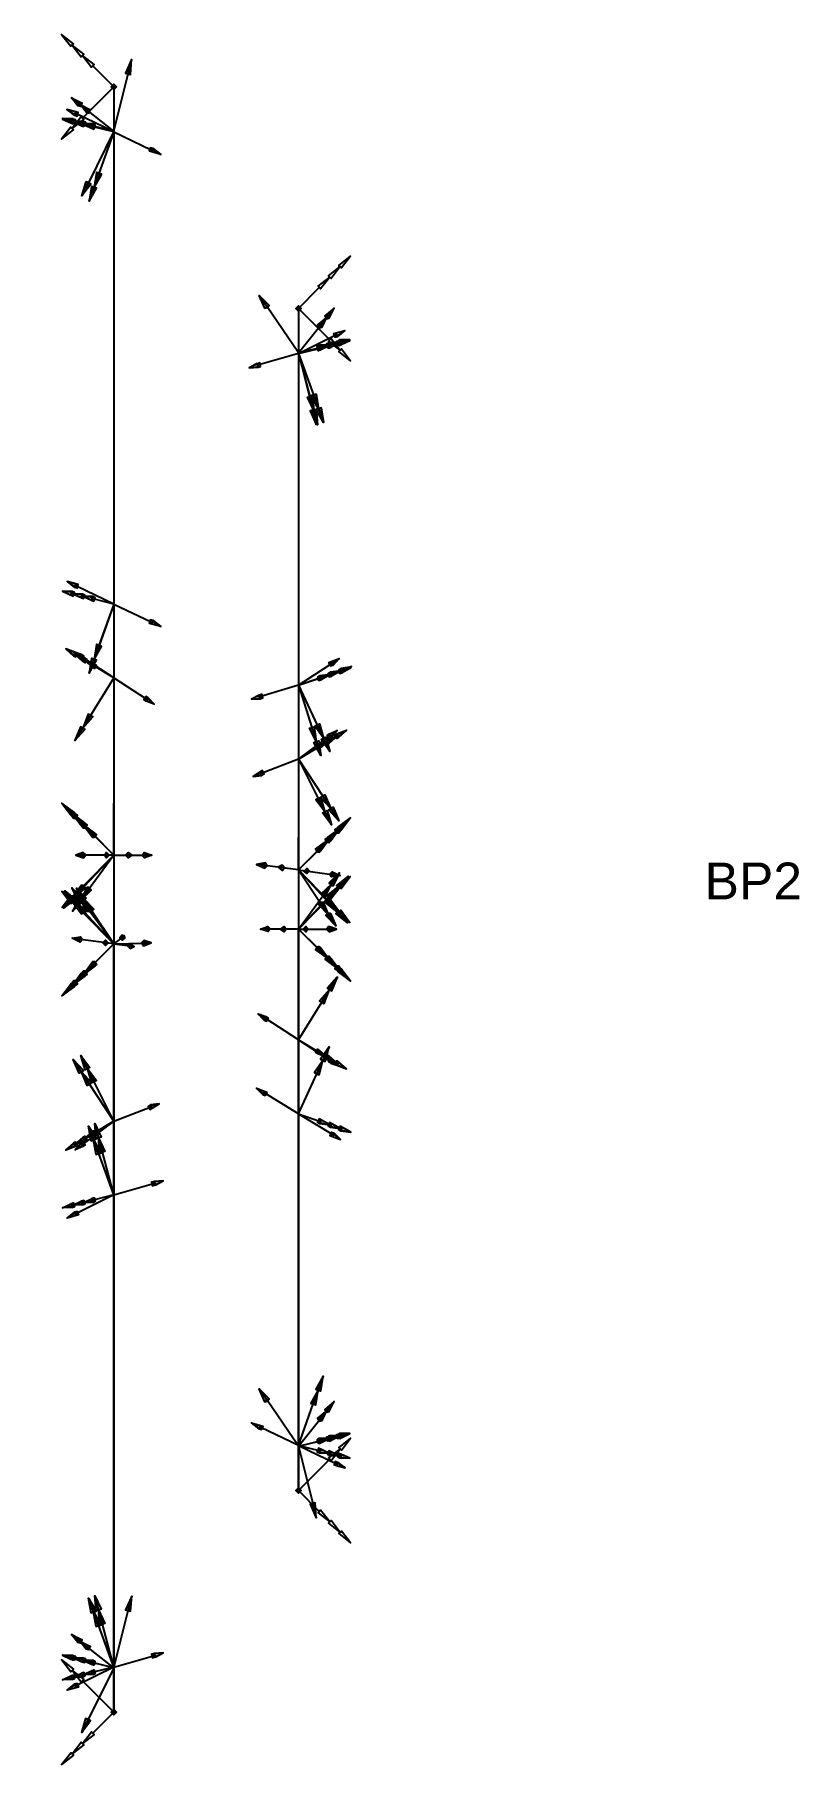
# Model space of a CAD drawing. Header units: millimetres. Extents: x -10232 to 13, y -117 to 117.
# Drawn here: x -260.7 to -157.2, y -117.1 to 117.1 of the extents above; entities outside this region: 2.
import ezdxf

# ---------------------------------------------------------------- set-up
doc = ezdxf.new("R2010")
doc.units = ezdxf.units.MM
for name, color, linetype in [('AutoDetect_1_10', 1, 'Continuous'), ('AutoDetect_1_2', 1, 'Continuous'), ('AutoDetect_1_4', 1, 'Continuous'), ('AutoDetect_21_6', 1, 'Continuous'), ('AutoDetect_22_12', 1, 'Continuous'), ('AutoDetect_23_0', 1, 'Continuous'), ('AutoDetect_23_14', 1, 'Continuous'), ('AutoDetect_23_8', 1, 'Continuous'), ('AutoDetect_24_11', 1, 'Continuous'), ('AutoDetect_24_3', 1, 'Continuous'), ('AutoDetect_24_5', 1, 'Continuous'), ('AutoDetect_2_1', 1, 'Continuous'), ('AutoDetect_2_15', 1, 'Continuous'), ('AutoDetect_2_9', 1, 'Continuous'), ('AutoDetect_3_7', 1, 'Continuous'), ('AutoDetect_4_13', 1, 'Continuous'), ('Rippe_ID_GUID_73722D87_6C7C_4f0a_A5F5_D702DC570A11', 1, 'Continuous')]:
    doc.layers.add(name, color=color, linetype=linetype)
doc.styles.get("Standard").update_dxf_attribs({"font": 'arial.ttf'})

# ---------------------------------------------------------------- blocks, each defined once
blk = doc.blocks.new('Kontrollpunkt')
at = {"color": 0}
for q in [(0, 6), (8, 0), (0, 0, 4)]:
    blk.add_line((0, 0), q, dxfattribs=at)
for points in [[(0.25, 8, -0.25), (-0.25, 8, -0.25), (-0.25, 8, 0.25), (0, 10, 0), (-0.25, 8, -0.25), (0.25, 8, 0.25), (0, 10, 0), (0.25, 8, -0.25), (0.25, 8, 0.25), (-0.25, 8, 0.25)], [(0.25, 6, -0.25), (-0.25, 6, -0.25), (-0.25, 6, 0.25), (0, 8, 0), (-0.25, 6, -0.25), (0.25, 6, 0.25), (0, 8, 0), (0.25, 6, -0.25), (0.25, 6, 0.25), (-0.25, 6, 0.25)], [(0.25, 0.25, 4), (-0.25, 0.25, 4), (-0.25, -0.25, 4), (0, 0, 6), (-0.25, 0.25, 4), (0.25, -0.25, 4), (0, 0, 6), (0.25, 0.25, 4), (0.25, -0.25, 4), (-0.25, -0.25, 4)], [(0.25, 0.25, 6), (-0.25, 0.25, 6), (-0.25, -0.25, 6), (0, 0, 8), (-0.25, 0.25, 6), (0.25, -0.25, 6), (0, 0, 8), (0.25, 0.25, 6), (0.25, -0.25, 6), (-0.25, -0.25, 6)], [(0.25, 0.25, 8), (-0.25, 0.25, 8), (-0.25, -0.25, 8), (0, 0, 10), (-0.25, 0.25, 8), (0.25, -0.25, 8), (0, 0, 10), (0.25, 0.25, 8), (0.25, -0.25, 8), (-0.25, -0.25, 8)], [(8, 0.25, -0.25), (8, 0.25, 0.25), (8, -0.25, 0.25), (10, 0, 0), (8, 0.25, 0.25), (8, -0.25, -0.25), (10, 0, 0), (8, 0.25, -0.25), (8, -0.25, -0.25), (8, -0.25, 0.25)]]:
    blk.add_polyline3d(points, dxfattribs=at)

msp = doc.modelspace()

# ---------------------------------------------------------------- linework, layer by layer
at = {"layer": 'AutoDetect_1_10', "color": 1}
msp.add_line((-250, -109.9, -431), (-250, -30, -431), dxfattribs=at)
at = {"layer": 'AutoDetect_1_10', "color": 1, "extrusion": (1, 0, 0)}
msp.add_arc((-30, -407, -250), 24, 270, 315, dxfattribs=at)
at = {"layer": 'AutoDetect_1_2', "color": 1}
msp.add_line((-250, -6, 107), (-250, -6, -407), dxfattribs=at)
at = {"layer": 'AutoDetect_1_2', "color": 1, "extrusion": (-1, 0, 0)}
for centre, start, end in [((30, 107, 250), 135, 180), ((30, -407, 250), 180, 225)]:
    msp.add_arc(centre, 24, start, end, dxfattribs=at)
at = {"layer": 'AutoDetect_1_4', "color": 1}
msp.add_line((-250, -109.9, 131), (-250, -30, 131), dxfattribs=at)
at = {"layer": 'AutoDetect_1_4', "color": 1, "extrusion": (-1, 0, 0)}
msp.add_arc((30, 107, 250), 24, 90, 135, dxfattribs=at)
at = {"layer": 'AutoDetect_21_6', "color": 1}
msp.add_line((-225, 80, -160), (-225, -80, -160), dxfattribs=at)
at = {"layer": 'AutoDetect_22_12', "color": 1}
msp.add_line((-225, 80), (-225, -80), dxfattribs=at)
at = {"layer": 'AutoDetect_23_0', "color": 1}
msp.add_line((-225, 4, -28), (-225, 4, -132), dxfattribs=at)
at = {"layer": 'AutoDetect_23_0', "color": 1, "extrusion": (1, 0, 0)}
for centre, start, end in [((19, -28, -225), 135, 180), ((19, -132, -225), 180, 225)]:
    msp.add_arc(centre, 15, start, end, dxfattribs=at)
at = {"layer": 'AutoDetect_23_14', "color": 1}
msp.add_line((-225, 79.9, -147), (-225, 19, -147), dxfattribs=at)
at = {"layer": 'AutoDetect_23_14', "color": 1, "extrusion": (-1, 0, 0)}
msp.add_arc((-19, -132, 225), 15, 270, 315, dxfattribs=at)
at = {"layer": 'AutoDetect_23_8', "color": 1}
msp.add_line((-225, 79.9, -13), (-225, 19, -13), dxfattribs=at)
at = {"layer": 'AutoDetect_23_8', "color": 1, "extrusion": (1, 0, 0)}
msp.add_arc((19, -28, -225), 15, 90, 135, dxfattribs=at)
at = {"layer": 'AutoDetect_24_11', "color": 1}
msp.add_line((-225, -79.9, -147), (-225, -19, -147), dxfattribs=at)
at = {"layer": 'AutoDetect_24_11', "color": 1, "extrusion": (1, 0, 0)}
msp.add_arc((-19, -132, -225), 15, 270, 315, dxfattribs=at)
at = {"layer": 'AutoDetect_24_3', "color": 1}
msp.add_line((-225, -4, -132), (-225, -4, -28), dxfattribs=at)
at = {"layer": 'AutoDetect_24_3', "color": 1, "extrusion": (1, 0, 0)}
for centre, start, end in [((-19, -132, -225), 315, 0), ((-19, -28, -225), 0, 45)]:
    msp.add_arc(centre, 15, start, end, dxfattribs=at)
at = {"layer": 'AutoDetect_24_5', "color": 1}
msp.add_line((-225, -79.9, -13), (-225, -19, -13), dxfattribs=at)
at = {"layer": 'AutoDetect_24_5', "color": 1, "extrusion": (-1, 0, 0)}
msp.add_arc((19, -28, 225), 15, 90, 135, dxfattribs=at)
at = {"layer": 'AutoDetect_2_1', "color": 1}
msp.add_line((-250, 6, -407), (-250, 6, 107), dxfattribs=at)
at = {"layer": 'AutoDetect_2_1', "color": 1, "extrusion": (-1, 0, 0)}
for centre, start, end in [((-30, -407, 250), 315, 0), ((-30, 107, 250), 360, 45)]:
    msp.add_arc(centre, 24, start, end, dxfattribs=at)
at = {"layer": 'AutoDetect_2_15', "color": 1}
msp.add_line((-250, 109.9, -431), (-250, 30, -431), dxfattribs=at)
at = {"layer": 'AutoDetect_2_15', "color": 1, "extrusion": (-1, 0, 0)}
msp.add_arc((-30, -407, 250), 24, 270, 315, dxfattribs=at)
at = {"layer": 'AutoDetect_2_9', "color": 1}
msp.add_line((-250, 109.9, 131), (-250, 30, 131), dxfattribs=at)
at = {"layer": 'AutoDetect_2_9', "color": 1, "extrusion": (1, 0, 0)}
msp.add_arc((30, 107, -250), 24, 90, 135, dxfattribs=at)
at = {"layer": 'AutoDetect_3_7', "color": 1}
msp.add_line((-250, 110, -450), (-250, -110, -450), dxfattribs=at)
at = {"layer": 'AutoDetect_4_13', "color": 1}
msp.add_line((-250, 110, 150), (-250, -110, 150), dxfattribs=at)

# ---------------------------------------------------------------- block references
at = {"layer": 'AutoDetect_1_10', "color": 1, "extrusion": (-0.650895, -0.390731, 0.650895), "rotation": 83.40411446479466}
msp.add_blockref('Kontrollpunkt', (-102.95, -476.77, -106.09), dxfattribs=at)
at = {"layer": 'AutoDetect_1_10', "color": 1, "extrusion": (-0.696364, -0.173648, 0.696364), "rotation": 91.4177731969594}
for p in [(-21.68, -484.98, -119.1), (40.32, -495.75, -108)]:
    msp.add_blockref('Kontrollpunkt', p, dxfattribs=at)
at = {"layer": 'AutoDetect_1_2', "color": 1, "extrusion": (-0.650895, -0.650895, -0.390731), "rotation": 116.9856821999535}
msp.add_blockref('Kontrollpunkt', (-172.53, 169.22, 124.82), dxfattribs=at)
at = {"layer": 'AutoDetect_1_2', "color": 1, "extrusion": (-0.704416, -0.704416, -0.087156), "rotation": 96.48008768721697}
msp.add_blockref('Kontrollpunkt', (-172.53, 122.37, 171), dxfattribs=at)
at = {"layer": 'AutoDetect_1_2', "color": 1, "extrusion": (-0.696364, -0.696364, 0.173648)}
for p, rotation in [((-172.53, -422.4, 109.33), 88.42765860461249), ((-172.53, 34.55, 189.9), 77.24859307823723)]:
    msp.add_blockref('Kontrollpunkt', p, dxfattribs=dict(at, rotation=rotation))
at = {"layer": 'AutoDetect_1_2', "color": 1, "extrusion": (-0.650895, -0.650895, 0.390731), "rotation": 69.65703103737793}
msp.add_blockref('Kontrollpunkt', (-172.53, -445.38, 7.6), dxfattribs=at)
at = {"layer": 'AutoDetect_1_4', "color": 1, "extrusion": (-0.650895, -0.390731, -0.650895), "rotation": 86.34572295680387}
msp.add_blockref('Kontrollpunkt', (-102.95, 249.02, 89.18), dxfattribs=at)
at = {"layer": 'AutoDetect_1_4', "color": 1, "extrusion": (-0.696364, -0.173648, -0.696364), "rotation": 81.2348063681018}
for p in [(-21.68, 269.68, 89.81), (40.32, 280.44, 100.91)]:
    msp.add_blockref('Kontrollpunkt', p, dxfattribs=at)
at = {"layer": 'AutoDetect_21_6', "color": 1, "extrusion": (0.696364, 0.173648, -0.696364), "rotation": 331.9820715720423}
for p in [(126.24, -254.39, -32.41), (-17.36, -279.32, -58.11)]:
    msp.add_blockref('Kontrollpunkt', p, dxfattribs=at)
at = {"layer": 'AutoDetect_22_12', "color": 1, "extrusion": (0.696364, 0.173648, 0.696364), "rotation": 180}
for p in [(126.24, 139.56, -143.83), (-17.36, 164.49, -169.53)]:
    msp.add_blockref('Kontrollpunkt', p, dxfattribs=at)
at = {"layer": 'AutoDetect_23_0', "color": 1, "extrusion": (0.650895, 0.650895, 0.390731), "rotation": 63.01431780004646}
msp.add_blockref('Kontrollpunkt', (161.93, -60.45, -195.42), dxfattribs=at)
at = {"layer": 'AutoDetect_23_0', "color": 1, "extrusion": (0.696364, 0.696364, 0.173648), "rotation": 77.24859307823723}
for p in [(161.93, -39.83, -165.7), (161.93, -93.01, -175.08)]:
    msp.add_blockref('Kontrollpunkt', p, dxfattribs=at)
at = {"layer": 'AutoDetect_23_0', "color": 1, "extrusion": (0.650895, 0.650895, -0.390731), "rotation": 116.9856821999535}
msp.add_blockref('Kontrollpunkt', (161.93, -86.83, -132.91), dxfattribs=at)
at = {"layer": 'AutoDetect_23_0', "color": 1, "extrusion": (0.704416, 0.704416, -0.087156), "rotation": 96.48008768721697}
msp.add_blockref('Kontrollpunkt', (161.93, -41.51, -153.24), dxfattribs=at)
at = {"layer": 'AutoDetect_23_14', "color": 1, "extrusion": (0.696364, 0.173648, 0.696364), "rotation": 91.41777319695942}
msp.add_blockref('Kontrollpunkt', (126.14, 34.08, -246.21), dxfattribs=at)
at = {"layer": 'AutoDetect_23_14', "color": 1, "extrusion": (0.710835, 0.235812, 0.662651), "rotation": 88.87086814793145}
msp.add_blockref('Kontrollpunkt', (98.37, 25.37, -250.51), dxfattribs=at)
at = {"layer": 'AutoDetect_23_14', "color": 1, "extrusion": (0.650895, 0.390731, 0.650895), "rotation": 83.4041144647947}
msp.add_blockref('Kontrollpunkt', (132.09, 7.6, -234.71), dxfattribs=at)
at = {"layer": 'AutoDetect_23_8', "color": 1, "extrusion": (0.696364, 0.173648, -0.696364), "rotation": 81.2348063681018}
msp.add_blockref('Kontrollpunkt', (126.14, -148.91, -134.8), dxfattribs=at)
at = {"layer": 'AutoDetect_23_8', "color": 1, "extrusion": (0.718046, 0.251628, -0.648917), "rotation": 80.83216641585845}
msp.add_blockref('Kontrollpunkt', (101.78, -141.46, -145.83), dxfattribs=at)
at = {"layer": 'AutoDetect_23_8', "color": 1, "extrusion": (0.650895, 0.390731, -0.650895), "rotation": 86.34572295680388}
msp.add_blockref('Kontrollpunkt', (132.09, -129.07, -130.57), dxfattribs=at)
at = {"layer": 'AutoDetect_24_11', "color": 1, "extrusion": (0.650895, -0.390731, 0.650895), "rotation": 268.7304672588111}
msp.add_blockref('Kontrollpunkt', (-132.09, 7.6, -234.71), dxfattribs=at)
at = {"layer": 'AutoDetect_24_11', "color": 1, "extrusion": (0.709235, -0.250307, 0.659039), "rotation": 262.0684165018434}
msp.add_blockref('Kontrollpunkt', (-102.23, 22.91, -249.2), dxfattribs=at)
at = {"layer": 'AutoDetect_24_11', "color": 1, "extrusion": (0.696364, -0.173648, 0.696364), "rotation": 261.8614270189084}
msp.add_blockref('Kontrollpunkt', (-126.14, 34.08, -246.21), dxfattribs=at)
at = {"layer": 'AutoDetect_24_3', "color": 1, "extrusion": (0.650895, -0.650895, -0.390731), "rotation": 248.6578651922448}
msp.add_blockref('Kontrollpunkt', (-161.93, -86.83, -132.91), dxfattribs=at)
at = {"layer": 'AutoDetect_24_3', "color": 1, "extrusion": (0.696364, -0.696364, -0.173648), "rotation": 260.1489238834161}
for p in [(-161.93, -117.74, -137.92), (-161.93, -64.56, -147.3)]:
    msp.add_blockref('Kontrollpunkt', p, dxfattribs=at)
at = {"layer": 'AutoDetect_24_3', "color": 1, "extrusion": (0.650895, -0.650895, 0.390731), "rotation": 291.3421348077551}
msp.add_blockref('Kontrollpunkt', (-161.93, -60.45, -195.42), dxfattribs=at)
at = {"layer": 'AutoDetect_24_3', "color": 1, "extrusion": (0.704416, -0.704416, 0.087156), "rotation": 274.9810693937002}
msp.add_blockref('Kontrollpunkt', (-161.93, -117.88, -167.18), dxfattribs=at)
at = {"layer": 'AutoDetect_24_5', "color": 1, "extrusion": (0.650895, -0.390731, -0.650895), "rotation": 271.2695327411889}
msp.add_blockref('Kontrollpunkt', (-132.09, -129.07, -130.57), dxfattribs=at)
at = {"layer": 'AutoDetect_24_5', "color": 1, "extrusion": (0.709235, -0.250307, -0.659039), "rotation": 277.9315805890595}
msp.add_blockref('Kontrollpunkt', (-102.23, -143.25, -143.75), dxfattribs=at)
at = {"layer": 'AutoDetect_24_5', "color": 1, "extrusion": (0.696364, -0.173648, -0.696364), "rotation": 278.1385729810916}
msp.add_blockref('Kontrollpunkt', (-126.14, -148.91, -134.8), dxfattribs=at)
at = {"layer": 'AutoDetect_2_1', "color": 1, "extrusion": (-0.650895, 0.650895, 0.390731), "rotation": 291.3421348077551}
msp.add_blockref('Kontrollpunkt', (172.53, -445.38, 7.6), dxfattribs=at)
at = {"layer": 'AutoDetect_2_1', "color": 1, "extrusion": (-0.704416, 0.704416, 0.087156), "rotation": 274.9810693937002}
msp.add_blockref('Kontrollpunkt', (172.53, -421.23, 144.86), dxfattribs=at)
at = {"layer": 'AutoDetect_2_1', "color": 1, "extrusion": (-0.696364, 0.696364, -0.173648), "rotation": 260.1489238834161}
for p in [(172.53, -329.99, 242), (172.53, 126.96, 161.43)]:
    msp.add_blockref('Kontrollpunkt', p, dxfattribs=at)
at = {"layer": 'AutoDetect_2_1', "color": 1, "extrusion": (-0.650895, 0.650895, -0.390731), "rotation": 248.6578651922448}
msp.add_blockref('Kontrollpunkt', (172.53, 169.22, 124.82), dxfattribs=at)
at = {"layer": 'AutoDetect_2_15', "color": 1, "extrusion": (-0.696364, 0.173648, 0.696364), "rotation": 261.8614270189084}
for p in [(-40.32, -495.75, -108), (21.68, -484.98, -119.1)]:
    msp.add_blockref('Kontrollpunkt', p, dxfattribs=at)
at = {"layer": 'AutoDetect_2_15', "color": 1, "extrusion": (-0.650895, 0.390731, 0.650895), "rotation": 268.7304672588111}
msp.add_blockref('Kontrollpunkt', (102.95, -476.77, -106.09), dxfattribs=at)
at = {"layer": 'AutoDetect_2_9', "color": 1, "extrusion": (-0.696364, 0.173648, -0.696364), "rotation": 278.1385729810916}
for p in [(-40.32, 280.44, 100.91), (21.68, 269.68, 89.81)]:
    msp.add_blockref('Kontrollpunkt', p, dxfattribs=at)
at = {"layer": 'AutoDetect_2_9', "color": 1, "extrusion": (-0.650895, 0.390731, -0.650895), "rotation": 271.2695327411889}
msp.add_blockref('Kontrollpunkt', (102.95, 249.02, 89.18), dxfattribs=at)
at = {"layer": 'AutoDetect_3_7', "color": 1, "extrusion": (-0.696364, 0.173648, -0.696364), "rotation": 17.30978033064729}
for p in [(-40.42, -136.52, 505.51), (161.4, -171.56, 469.4)]:
    msp.add_blockref('Kontrollpunkt', p, dxfattribs=at)
at = {"layer": 'AutoDetect_4_13', "color": 1, "extrusion": (-0.696364, 0.173648, 0.696364), "rotation": 180}
for p in [(-40.42, -78.79, 296.61), (161.4, -43.74, 260.49)]:
    msp.add_blockref('Kontrollpunkt', p, dxfattribs=at)
at = {"layer": 'Rippe_ID_GUID_73722D87_6C7C_4f0a_A5F5_D702DC570A11', "color": 2, "extrusion": (-0.707107, 0.707107, 1.06334e-15), "rotation": 270.0000000000001}
for p in [(98.99, 150, 254.56), (98.99, 131.1, 254.56)]:
    msp.add_blockref('Kontrollpunkt', p, dxfattribs=at)
at = {"layer": 'Rippe_ID_GUID_73722D87_6C7C_4f0a_A5F5_D702DC570A11', "color": 2, "extrusion": (-0.707107, 0.707107, -1.06334e-15), "rotation": 269.9999999999999}
for p in [(98.99, -431.1, 254.56), (98.99, -450, 254.56)]:
    msp.add_blockref('Kontrollpunkt', p, dxfattribs=at)
at = {"layer": 'Rippe_ID_GUID_73722D87_6C7C_4f0a_A5F5_D702DC570A11', "color": 2, "extrusion": (0.707107, 0.707107, 0), "rotation": 90.00000000000001}
for p in [(215.67, -12.9, -102.53), (215.67, 0, -102.53), (215.67, -160, -102.53), (215.67, -147.1, -102.53)]:
    msp.add_blockref('Kontrollpunkt', p, dxfattribs=at)
at = {"layer": 'Rippe_ID_GUID_73722D87_6C7C_4f0a_A5F5_D702DC570A11', "color": 2, "extrusion": (0.707107, -0.707107, 0), "rotation": 270}
for p in [(-215.67, -147.1, -102.53), (-215.67, -160, -102.53), (-215.67, 0, -102.53), (-215.67, -12.9, -102.53)]:
    msp.add_blockref('Kontrollpunkt', p, dxfattribs=at)
at = {"layer": 'Rippe_ID_GUID_73722D87_6C7C_4f0a_A5F5_D702DC570A11', "color": 2, "extrusion": (-0.707107, -0.707107, 1.06334e-15), "rotation": 89.99999999999993}
for p in [(-98.99, 131.1, 254.56), (-98.99, 150, 254.56)]:
    msp.add_blockref('Kontrollpunkt', p, dxfattribs=at)
at = {"layer": 'Rippe_ID_GUID_73722D87_6C7C_4f0a_A5F5_D702DC570A11', "color": 2, "extrusion": (-0.707107, -0.707107, -1.06334e-15), "rotation": 90.00000000000007}
for p in [(-98.99, -450, 254.56), (-98.99, -431.1, 254.56)]:
    msp.add_blockref('Kontrollpunkt', p, dxfattribs=at)

# ---------------------------------------------------------------- texts
at = {"layer": 'Rippe_ID_GUID_73722D87_6C7C_4f0a_A5F5_D702DC570A11', "color": 5}
for s, p in [('BP2', (-170, 0)), ('BP3', (0, 0, -375)), ('BP1', (0, 0))]:
    msp.add_text(s, height=5, dxfattribs=at).set_placement(p)

doc.saveas('drawing.dxf')
